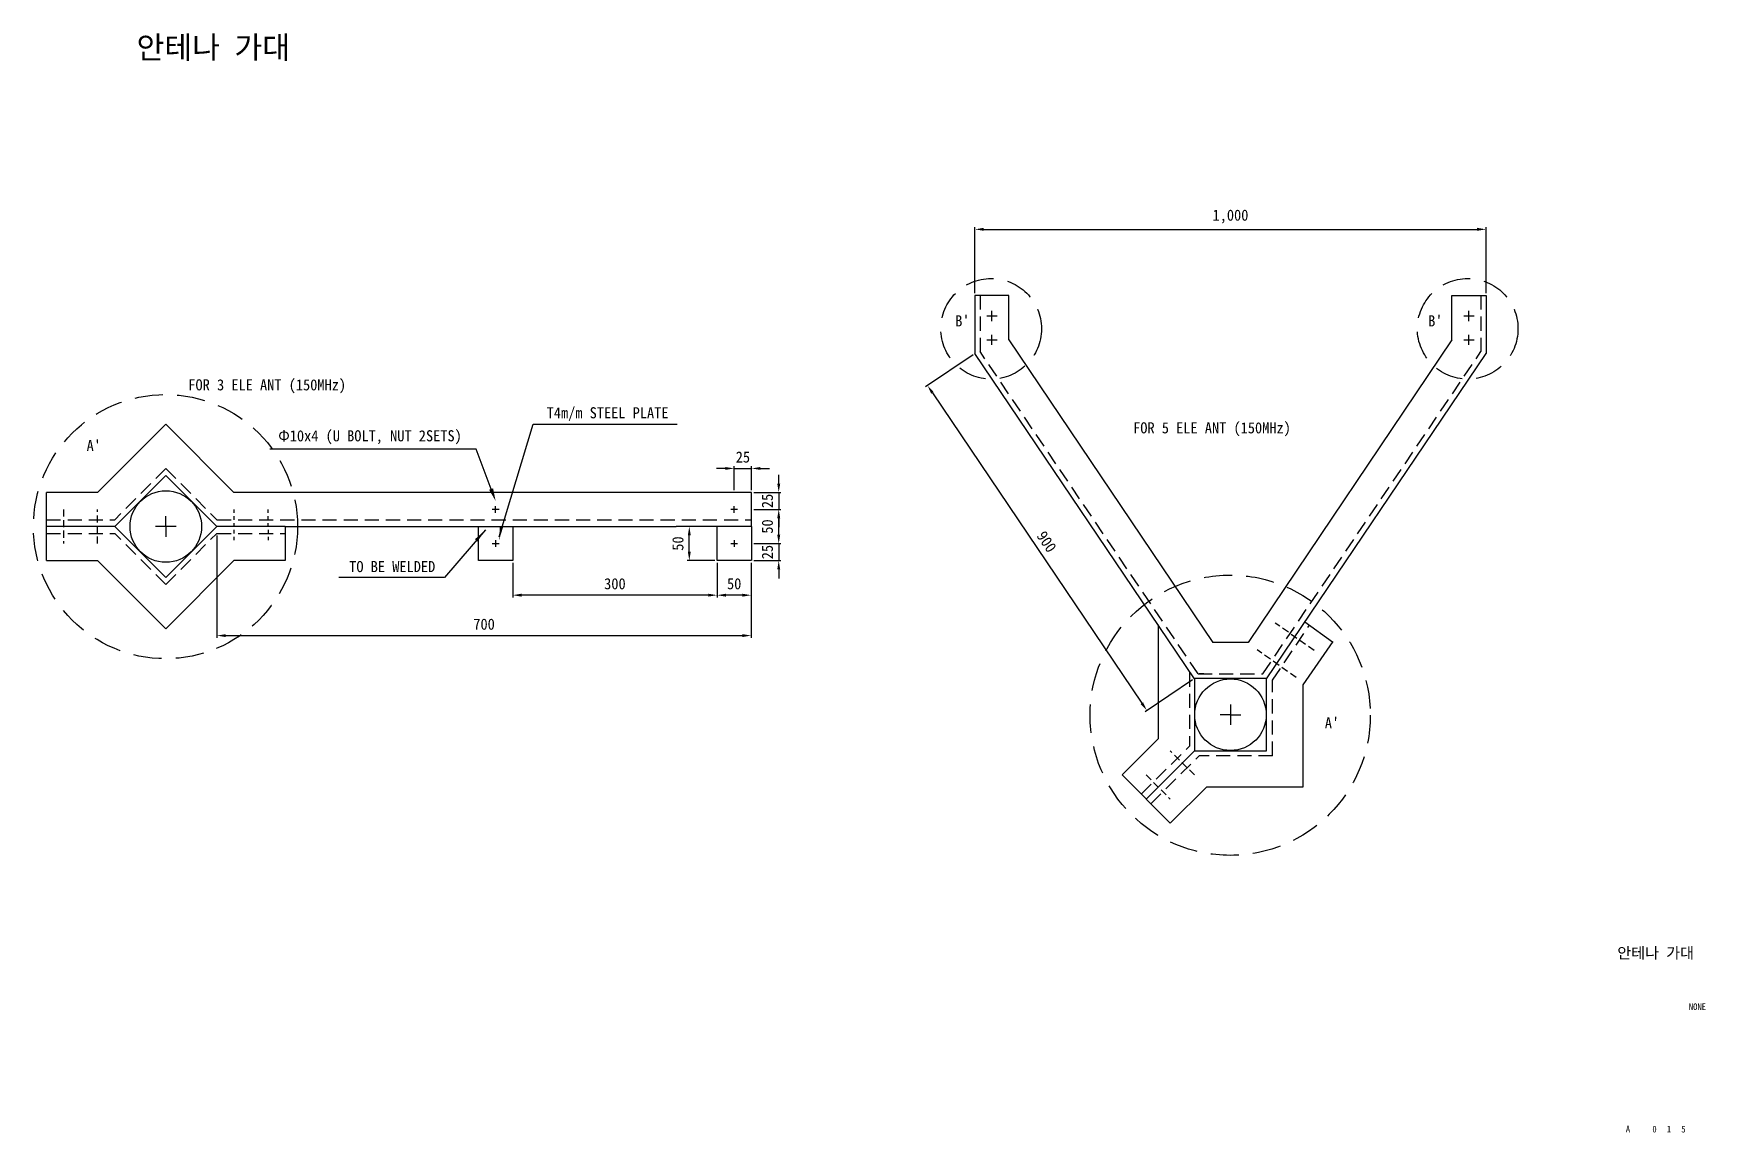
# Model space of a CAD drawing. Header units: millimetres. Extents: x 24 to 401, y 14 to 261.
import ezdxf
from ezdxf.enums import TextEntityAlignment as Align

# ---------------------------------------------------------------- set-up
doc = ezdxf.new("R2010")
doc.units = ezdxf.units.MM
doc.linetypes.add('HIDDEN', pattern=[9.525, 6.35, -3.175])
doc.layers.get('0').update_dxf_attribs({"linetype": 'CONTINUOUS'})
doc.layers.get('DEFPOINTS').update_dxf_attribs({"linetype": 'CONTINUOUS'})
for name, color, linetype in [('dim', 6, 'CONTINUOUS'), ('LINE', 7, 'CONTINUOUS'), ('txt', 7, 'CONTINUOUS')]:
    doc.layers.add(name, color=color, linetype=linetype)
doc.styles.add('style', font='')
doc.styles.add('style1', font='', dxfattribs={"height": 2.5})
doc.styles.get('style').set_extended_font_data('GulimChe')
doc.styles.get('style1').set_extended_font_data('GulimChe')
doc.dimstyles.get("Standard").update_dxf_attribs({"dimtxt": 2.5, "dimasz": 2, "dimexe": 0.5, "dimexo": 0.5, "dimgap": 1, "dimtad": 0, "dimdec": 4, "dimlfac": 100, "dimdsep": 46, "dimlunit": 6, "dimtxsty": 'style1', "dimcen": 2.5, "dimclrd": 256, "dimclre": 256, "dimadec": 0, "dimazin": 0, "dimtfac": 1, "dimtdec": 4, "dimtix": 1, "dimtmove": 0, "dimatfit": 3, "dimfxl": 1, "dimtvp": 1, "dimtolj": 1, "dimtzin": 0, "dimlwd": -1, "dimlwe": -1, "dimarcsym": 0})

# ---------------------------------------------------------------- blocks, each defined once
blk = doc.blocks.new('*D1')
at = {"layer": 'DEFPOINTS', "color": 0, "linetype": 'Continuous'}
for p in [(186.06, 163.16), (182.13, 157.75), (186.06, 157.75)]:
    blk.add_point(p, dxfattribs=at)
at = {"layer": 'dim', "linetype": 'Continuous'}
for p, q in [((180.13, 163.16), (178.13, 163.16)), ((182.13, 158.25), (182.13, 163.66)), ((182.13, 163.16), (186.06, 163.16)), ((186.06, 158.25), (186.06, 163.66)), ((188.06, 163.16), (190.06, 163.16))]:
    blk.add_line(p, q, dxfattribs=at)
for points in [[(180.13, 163.49), (180.13, 162.83), (182.13, 163.16)], [(188.06, 163.49), (188.06, 162.83), (186.06, 163.16)]]:
    blk.add_solid(points, dxfattribs=at)
at = {"layer": 'dim', "color": 0, "linetype": 'Continuous', "insert": (184.1, 165.71), "char_height": 2.5, "attachment_point": 5, "style": 'style1'}
blk.add_mtext('\\A1;25', dxfattribs=at)
blk = doc.blocks.new('*D2')
at = {"layer": 'DEFPOINTS', "color": 0, "linetype": 'Continuous'}
for p in [(186.06, 157.75), (186.06, 153.91), (192.17, 153.91)]:
    blk.add_point(p, dxfattribs=at)
at = {"layer": 'dim', "linetype": 'Continuous'}
for p, q in [((192.17, 159.75), (192.17, 161.75)), ((186.56, 157.75), (192.67, 157.75)), ((192.17, 157.75), (192.17, 153.91)), ((186.56, 153.91), (192.67, 153.91)), ((192.17, 151.91), (192.17, 149.91))]:
    blk.add_line(p, q, dxfattribs=at)
for points in [[(191.84, 159.75), (192.51, 159.75), (192.17, 157.75)], [(191.84, 151.91), (192.51, 151.91), (192.17, 153.91)]]:
    blk.add_solid(points, dxfattribs=at)
at = {"layer": 'dim', "color": 0, "linetype": 'Continuous', "insert": (189.62, 155.83), "char_height": 2.5, "attachment_point": 5, "rotation": 90, "style": 'style1'}
blk.add_mtext('\\A1;25', dxfattribs=at)
blk = doc.blocks.new('*D3')
at = {"layer": 'DEFPOINTS', "color": 0, "linetype": 'Continuous'}
for p in [(186.06, 146.23), (186.06, 142.39), (192.17, 142.39)]:
    blk.add_point(p, dxfattribs=at)
at = {"layer": 'dim', "linetype": 'Continuous'}
for p, q in [((192.17, 148.23), (192.17, 150.23)), ((186.56, 146.23), (192.67, 146.23)), ((192.17, 146.23), (192.17, 142.39)), ((186.56, 142.39), (192.67, 142.39)), ((192.17, 140.39), (192.17, 138.39))]:
    blk.add_line(p, q, dxfattribs=at)
for points in [[(191.84, 148.23), (192.51, 148.23), (192.17, 146.23)], [(191.84, 140.39), (192.51, 140.39), (192.17, 142.39)]]:
    blk.add_solid(points, dxfattribs=at)
at = {"layer": 'dim', "color": 0, "linetype": 'Continuous', "insert": (189.62, 144.31), "char_height": 2.5, "attachment_point": 5, "rotation": 90, "style": 'style1'}
blk.add_mtext('\\A1;25', dxfattribs=at)
blk = doc.blocks.new('*D4')
at = {"layer": 'DEFPOINTS', "color": 0, "linetype": 'Continuous'}
for p in [(186.06, 153.91), (192.17, 153.91), (186.06, 146.23)]:
    blk.add_point(p, dxfattribs=at)
at = {"layer": 'dim', "linetype": 'Continuous'}
for p, q in [((186.56, 153.91), (192.67, 153.91)), ((192.17, 148.23), (192.17, 151.91)), ((186.56, 146.23), (192.67, 146.23))]:
    blk.add_line(p, q, dxfattribs=at)
for points in [[(191.84, 151.91), (192.51, 151.91), (192.17, 153.91)], [(191.84, 148.23), (192.51, 148.23), (192.17, 146.23)]]:
    blk.add_solid(points, dxfattribs=at)
at = {"layer": 'dim', "color": 0, "linetype": 'Continuous', "insert": (189.62, 150.07), "char_height": 2.5, "attachment_point": 5, "rotation": 90, "style": 'style1'}
blk.add_mtext('\\A1;50', dxfattribs=at)
blk = doc.blocks.new('*D5')
at = {"layer": 'DEFPOINTS', "color": 0, "linetype": 'Continuous'}
for p in [(172.02, 150.07), (178.29, 150.07), (178.29, 142.39)]:
    blk.add_point(p, dxfattribs=at)
at = {"layer": 'dim', "linetype": 'Continuous'}
for p, q in [((177.79, 150.07), (171.52, 150.07)), ((172.02, 144.39), (172.02, 148.07)), ((177.79, 142.39), (171.52, 142.39))]:
    blk.add_line(p, q, dxfattribs=at)
for points in [[(171.69, 148.07), (172.35, 148.07), (172.02, 150.07)], [(171.69, 144.39), (172.35, 144.39), (172.02, 142.39)]]:
    blk.add_solid(points, dxfattribs=at)
at = {"layer": 'dim', "color": 0, "linetype": 'Continuous', "insert": (169.46, 146.23), "char_height": 2.5, "attachment_point": 5, "rotation": 90, "style": 'style1'}
blk.add_mtext('\\A1;50', dxfattribs=at)
blk = doc.blocks.new('*D6')
at = {"layer": 'DEFPOINTS', "color": 0, "linetype": 'Continuous'}
for p in [(178.29, 142.39), (185.97, 142.39), (178.29, 134.6)]:
    blk.add_point(p, dxfattribs=at)
at = {"layer": 'dim', "linetype": 'Continuous'}
for p, q in [((178.29, 141.89), (178.29, 134.1)), ((185.97, 141.89), (185.97, 134.1)), ((183.97, 134.6), (180.29, 134.6))]:
    blk.add_line(p, q, dxfattribs=at)
for points in [[(180.29, 134.93), (180.29, 134.27), (178.29, 134.6)], [(183.97, 134.93), (183.97, 134.27), (185.97, 134.6)]]:
    blk.add_solid(points, dxfattribs=at)
at = {"layer": 'dim', "color": 0, "linetype": 'Continuous', "insert": (182.13, 137.16), "char_height": 2.5, "attachment_point": 5, "style": 'style1'}
blk.add_mtext('\\A1;50', dxfattribs=at)
blk = doc.blocks.new('*D7')
at = {"layer": 'DEFPOINTS', "color": 0, "linetype": 'Continuous'}
for p in [(132.21, 142.39), (178.29, 142.39), (132.21, 134.6)]:
    blk.add_point(p, dxfattribs=at)
at = {"layer": 'dim', "linetype": 'Continuous'}
for p, q in [((132.21, 141.89), (132.21, 134.1)), ((178.29, 141.89), (178.29, 134.1)), ((176.29, 134.6), (134.21, 134.6))]:
    blk.add_line(p, q, dxfattribs=at)
for points in [[(134.21, 134.93), (134.21, 134.27), (132.21, 134.6)], [(176.29, 134.93), (176.29, 134.27), (178.29, 134.6)]]:
    blk.add_solid(points, dxfattribs=at)
at = {"layer": 'dim', "color": 0, "linetype": 'Continuous', "insert": (155.25, 137.16), "char_height": 2.5, "attachment_point": 5, "style": 'style1'}
blk.add_mtext('\\A1;300', dxfattribs=at)
blk = doc.blocks.new('*D8')
at = {"layer": 'DEFPOINTS', "color": 0, "linetype": 'Continuous'}
for p in [(65.55, 148.53), (185.97, 142.39), (185.97, 125.49)]:
    blk.add_point(p, dxfattribs=at)
at = {"layer": 'dim', "linetype": 'Continuous'}
for p, q in [((65.55, 148.03), (65.55, 124.99)), ((185.97, 141.89), (185.97, 124.99)), ((67.55, 125.49), (183.97, 125.49))]:
    blk.add_line(p, q, dxfattribs=at)
for points in [[(67.55, 125.82), (67.55, 125.16), (65.55, 125.49)], [(183.97, 125.82), (183.97, 125.16), (185.97, 125.49)]]:
    blk.add_solid(points, dxfattribs=at)
at = {"layer": 'dim', "color": 0, "linetype": 'Continuous', "insert": (125.76, 128.05), "char_height": 2.5, "attachment_point": 5, "style": 'style1'}
blk.add_mtext('\\A1;700', dxfattribs=at)
blk = doc.blocks.new('*D9')
at = {"layer": 'DEFPOINTS', "color": 0, "linetype": 'Continuous'}
for p in [(351.59, 217.04), (236.39, 202.13), (351.59, 202.13)]:
    blk.add_point(p, dxfattribs=at)
at = {"layer": 'dim', "linetype": 'Continuous'}
for p, q in [((236.39, 202.63), (236.39, 217.54)), ((238.39, 217.04), (349.59, 217.04)), ((351.59, 202.63), (351.59, 217.54))]:
    blk.add_line(p, q, dxfattribs=at)
for points in [[(238.39, 217.38), (238.39, 216.71), (236.39, 217.04)], [(349.59, 217.38), (349.59, 216.71), (351.59, 217.04)]]:
    blk.add_solid(points, dxfattribs=at)
at = {"layer": 'dim', "color": 0, "linetype": 'Continuous', "insert": (293.99, 219.92), "char_height": 2.5, "attachment_point": 5, "style": 'style1'}
blk.add_mtext('\\A1;1,000', dxfattribs=at)
blk = doc.blocks.new('*D10')
at = {"layer": 'DEFPOINTS', "color": 0, "linetype": 'Continuous'}
for p in [(236.39, 189.07), (285.85, 115.81), (275.16, 108.59)]:
    blk.add_point(p, dxfattribs=at)
at = {"layer": 'dim', "linetype": 'Continuous'}
for p, q in [((235.98, 188.79), (225.29, 181.57)), ((226.82, 180.19), (274.04, 110.25)), ((285.43, 115.53), (274.74, 108.31))]:
    blk.add_line(p, q, dxfattribs=at)
for points in [[(227.09, 180.38), (226.54, 180.01), (225.7, 181.85)], [(274.31, 110.43), (273.76, 110.06), (275.16, 108.59)]]:
    blk.add_solid(points, dxfattribs=at)
at = {"layer": 'dim', "color": 0, "linetype": 'Continuous', "insert": (252.55, 146.65), "char_height": 2.5, "attachment_point": 5, "rotation": 304.0221, "style": 'style1'}
blk.add_mtext('\\A1;900', dxfattribs=at)

msp = doc.modelspace()

# ---------------------------------------------------------------- linework, layer by layer
at = {"layer": 'dim', "linetype": 'Continuous'}
for p, q in [((239.0800215, 197.5184329), (241.3840215, 197.5184329)), ((240.2320215, 196.3664329), (240.2320215, 198.6704329)), ((346.6000215, 197.5184329), (348.9040215, 197.5184329)), ((347.7520215, 196.3664329), (347.7520215, 198.6704329)), ((240.2320215, 190.9904329), (240.2320215, 193.2944329)), ((347.7520215, 190.9904329), (347.7520215, 193.2944329)), ((239.0800215, 192.1424329), (241.3840215, 192.1424329)), ((346.6000215, 192.1424329), (348.9040215, 192.1424329)), ((129.1355564, 147.7619493), (136.8155564, 173.1059493)), ((136.8155564, 173.1059493), (169.2561416, 173.1059493)), ((123.9515564, 167.5379493), (77.4520522, 167.5379493)), ((127.3514811, 158.5207575), (123.9515564, 167.5379493)), ((128.3675564, 153.9059493), (128.3675564, 154.6739493)), ((182.1275564, 153.9059493), (182.1275564, 154.6739493)), ((54.0279759, 150.0659493), (54.0279759, 152.3699493)), ((128.3675564, 153.9059493), (127.5995564, 153.9059493)), ((128.3675564, 153.1379493), (128.3675564, 153.9059493)), ((129.1355564, 153.9059493), (128.3675564, 153.9059493)), ((182.1275564, 153.9059493), (181.3595564, 153.9059493)), ((182.8955564, 153.9059493), (182.1275564, 153.9059493)), ((182.1275564, 153.1379493), (182.1275564, 153.9059493)), ((54.0279759, 150.0659493), (51.7239759, 150.0659493)), ((54.0279759, 150.0659493), (54.0279759, 147.7619493)), ((56.3319759, 150.0659493), (54.0279759, 150.0659493)), ((126.0635564, 149.2979493), (116.8475564, 138.5459493)), ((128.3675564, 146.9939493), (128.3675564, 145.4579493)), ((182.1275564, 146.9939493), (182.1275564, 145.4579493)), ((127.5995564, 146.2259493), (129.1355564, 146.2259493)), ((181.3595564, 146.2259493), (182.8955564, 146.2259493)), ((116.8475564, 138.5459493), (93.0395564, 138.5459493)), ((293.9920215, 109.9664329), (293.9920215, 107.6624329)), ((293.9920215, 107.6624329), (291.6880215, 107.6624329)), ((293.9920215, 107.6624329), (293.9920215, 105.3584329)), ((293.9920215, 107.6624329), (296.2960215, 107.6624329))]:
    msp.add_line(p, q, dxfattribs=at)
for points in [[(126.0635564, 149.2979493, 0, 0.768, 0), (123.9881091, 146.9468871, 0.768, 0.768, 0)], [(129.1355564, 146.9939493, 0, 0.768, 0), (129.6956811, 150.0675192, 0.768, 0.768, 0)]]:
    msp.add_lwpolyline(points, format="xyseb", dxfattribs=at)
msp.add_solid([(127.8006158, 158.6901034), (126.9023464, 158.3514116), (128.3675564, 155.8259493)], dxfattribs=at)
at = {"layer": 'LINE', "linetype": 'Continuous'}
for p, q in [((244.0720215, 202.1264329), (236.3920215, 202.1264329)), ((236.3920215, 202.1264329), (236.3920215, 189.0704329)), ((244.0720215, 192.1424329), (244.0720215, 202.1264329)), ((343.9120215, 202.1264329), (351.5920215, 202.1264329)), ((343.9120215, 192.1424329), (343.9120215, 202.1264329)), ((351.5920215, 202.1264329), (351.5920215, 189.0704329)), ((285.869484, 115.7779387), (236.3920215, 189.0704329)), ((244.0720215, 192.1424329), (290.0416348, 123.9541731)), ((343.9120215, 192.1424329), (297.9424082, 123.9541731)), ((302.114559, 115.7779387), (351.5920215, 189.0704329)), ((54.0279759, 173.1059493), (38.6679759, 157.7459493)), ((69.3879759, 157.7459493), (54.0279759, 173.1059493)), ((54.0279759, 161.5859493), (42.5079759, 150.0659493)), ((65.5479759, 150.0659493), (54.0279759, 161.5859493)), ((38.6679759, 157.7459493), (27.1479759, 157.7459493)), ((27.1479759, 142.3859493), (27.1479759, 157.7459493)), ((186.0635564, 157.7459493), (69.3879759, 157.7459493)), ((186.0635564, 150.0659493), (186.0635564, 157.7459493)), ((69.3879759, 153.9059493), (69.3879759, 153.1379493)), ((69.3879759, 152.3699493), (69.3879759, 151.6019493)), ((69.3879759, 150.8339493), (69.3879759, 150.0659493)), ((77.0679759, 153.1379493), (77.0679759, 153.9059493)), ((77.0679759, 151.6019493), (77.0679759, 152.3699493)), ((77.0679759, 150.0659493), (77.0679759, 150.8339493)), ((42.5079759, 150.0659493), (27.1479759, 150.0659493)), ((42.5079759, 150.0659493), (54.0279759, 138.5459493)), ((54.0279759, 138.5459493), (65.5479759, 150.0659493)), ((80.9079759, 150.0659493), (65.5479759, 150.0659493)), ((69.3879759, 149.2979493), (69.3879759, 148.5299493)), ((69.3879759, 147.7619493), (69.3879759, 146.9939493)), ((77.0679759, 149.2979493), (77.0679759, 148.5299493)), ((77.0679759, 147.7619493), (77.0679759, 146.9939493)), ((80.9079759, 150.0659493), (136.0475564, 150.0659493)), ((80.9079759, 150.0659493), (80.9079759, 142.3859493)), ((124.5275564, 142.3859493), (124.5275564, 150.0659493)), ((132.2075564, 150.0659493), (132.2075564, 142.3859493)), ((136.0475564, 150.0659493), (169.0715564, 150.0659493)), ((186.0635564, 150.0659493), (169.0715564, 150.0659493)), ((178.2875564, 142.3859493), (178.2875564, 150.0659493)), ((186.0635564, 150.0659493), (186.0635564, 142.3859493)), ((27.1479759, 142.3859493), (38.6679759, 142.3859493)), ((54.0279759, 127.0259493), (38.6679759, 142.3859493)), ((69.3879759, 142.3859493), (54.0279759, 127.0259493)), ((80.9079759, 142.3859493), (69.3879759, 142.3859493)), ((132.2075564, 142.3859493), (124.5275564, 142.3859493)), ((185.9675564, 142.3859493), (178.2875564, 142.3859493)), ((310.7658369, 128.593344), (316.9830192, 124.1031568)), ((277.7002813, 127.8792312), (277.7002813, 102.2318528)), ((297.9424082, 123.9541731), (290.0416348, 123.9541731)), ((317.0320215, 124.1744329), (310.2837617, 114.3587823)), ((288.0183834, 116.894419), (286.9322674, 116.894419)), ((302.1378916, 115.808303), (285.8461514, 115.808303)), ((285.8461514, 115.808303), (285.8461514, 99.5165628)), ((302.1378916, 99.5165628), (302.1378916, 115.808303)), ((310.2837617, 114.3587823), (310.2837617, 91.3706926)), ((277.7002813, 102.2318528), (269.5544111, 94.0859827)), ((285.8461514, 99.5165628), (274.9849912, 88.6554026)), ((285.8461514, 99.5165628), (302.1378916, 99.5165628)), ((280.4155713, 83.2248225), (269.5544111, 94.0859827)), ((280.4155713, 83.2248225), (288.5614414, 91.3706926)), ((310.2837617, 91.3706926), (288.5614414, 91.3706926))]:
    msp.add_line(p, q, dxfattribs=at)
at = {"layer": 'LINE', "color": 8, "linetype": 'HIDDEN', "ltscale": 0.5}
for p, q in [((237.5440215, 202.1264329), (237.5440215, 189.5059128)), ((350.4400215, 202.1264329), (350.4400215, 189.5059128)), ((286.6852026, 116.894419), (237.5440215, 189.5059128)), ((301.2988404, 116.894419), (350.4400215, 189.5059128)), ((54.0279759, 163.1219493), (42.5079759, 151.6019493)), ((54.0279759, 163.1219493), (65.5479759, 151.6019493)), ((27.1479759, 151.6019493), (42.5079759, 151.6019493)), ((65.5479759, 151.6019493), (186.0635564, 151.6019493)), ((27.1479759, 148.5299493), (42.5079759, 148.5299493)), ((54.0279759, 137.0099493), (42.5079759, 148.5299493)), ((54.0279759, 137.0099493), (65.5479759, 148.5299493)), ((65.5479759, 148.5299493), (80.9079759, 148.5299493)), ((303.4590622, 115.4366), (311.8067322, 127.8415863)), ((284.7600354, 117.1528062), (284.7600354, 100.6026788)), ((286.6852026, 116.894419), (301.2988404, 116.894419)), ((303.4823948, 98.4304467), (303.4823948, 115.4669643)), ((273.8988752, 89.7415186), (284.7600354, 100.6026788)), ((276.0711072, 87.5692866), (286.9322674, 98.4304467)), ((303.4823948, 98.4304467), (286.9322674, 98.4304467))]:
    msp.add_line(p, q, dxfattribs=at)
at = {"layer": 'LINE', "linetype": 'HIDDEN', "ltscale": 0.25}
for p, q in [((30.9879759, 153.9059493), (30.9879759, 146.2259493)), ((38.6679759, 146.2259493), (38.6679759, 153.9059493)), ((312.8665551, 122.0953758), (304.0993255, 128.3278615)), ((308.8130534, 116.0168425), (299.9783523, 122.2972926)), ((285.8461514, 94.0859827), (280.4155713, 99.5165628)), ((274.9849912, 94.0859827), (280.4155713, 88.6554026))]:
    msp.add_line(p, q, dxfattribs=at)
at = {"layer": 'LINE', "linetype": 'HIDDEN'}
for centre, radius in [((240.053095, 194.6277072), 11.3341464), ((347.4576253, 194.6277072), 11.3341464), ((53.9607323, 150.0472234), 29.7650187), ((293.9349001, 107.540758), 31.5736936)]:
    msp.add_circle(centre, radius, dxfattribs=at)
at = {"layer": 'LINE', "linetype": 'Continuous'}
for centre in [(54.0279759, 150.0659493), (293.9920215, 107.6624329)]:
    msp.add_circle(centre, 8.064, dxfattribs=at)
msp.add_solid([(128.1559533, 156.6720326), (128.1005535, 156.656265), (128.1755564, 156.4979493)], dxfattribs=at)

# ---------------------------------------------------------------- texts
at = {"style": 'style1'}
for s, height, p in [('NONE', 1.49999995, (399.2351081, 41.8551844)), ('A', 1.4999999, (383.5821834, 14.2782363)), ('0', 1.4999999, (389.5621763, 14.2782363)), ('1', 1.4999999, (392.8239907, 14.2782363)), ('5', 1.4999999, (396.085805, 14.2782363))]:
    msp.add_text(s, height=height, dxfattribs=at).set_placement(p, align=Align.MIDDLE_CENTER)
at = {"insert": (389.821405, 53.8462636), "char_height": 2.5, "width": 34.792686198, "attachment_point": 5, "style": 'style'}
msp.add_mtext('안테나 가대', dxfattribs=at)
at = {"layer": 'dim', "linetype": 'Continuous', "style": 'style1'}
for s, p in [('T4m/m STEEL PLATE', (139.8600599, 174.4499493)), ('Φ10x4 (U BOLT, NUT 2SETS)', (79.3720522, 169.2659493)), ('TO BE WELDED', (95.368245, 139.7939493))]:
    msp.add_text(s, height=2.5, dxfattribs=at).set_placement(p)
at = {"layer": 'txt', "style": 'style1'}
msp.add_text('안테나 가대', height=5, dxfattribs=at).set_placement((47.4241861, 255.5429948))
at = {"layer": 'txt', "linetype": 'Continuous', "style": 'style1'}
for s, p in [("B'", (231.9572762, 195.1678128)), ("B'", (338.5522246, 195.1678128)), ('FOR 3 ELE ANT (150MHz)', (59.1073431, 180.7503353)), ('FOR 5 ELE ANT (150MHz)', (272.0509538, 171.0624629)), ("A'", (36.1790328, 167.0666407)), ("A'", (315.2538898, 104.5701773))]:
    msp.add_text(s, height=2.5, dxfattribs=at).set_placement(p)

# ---------------------------------------------------------------- dimensions: what is measured, and where the dimension line sits
at = {"layer": 'dim', "linetype": 'Continuous'}
for base, p1, p2, text, picture, middle in [((351.5920215, 217.0439316), (236.3920215, 202.1264329), (351.5920215, 202.1264329), '1,000', '*D9', (293.9920215, 219.916272)), ((186.0635564, 163.1583352), (182.1275564, 157.7459493), (186.0635564, 157.7459493), '25', '*D1', (184.0955564, 165.7148511)), ((185.9675564, 125.4899493), (65.5479759, 148.5299493), (185.9675564, 142.3859493), '700', '*D8', (125.7577661, 128.0531142)), ((178.2875564, 134.6007392), (185.9675564, 142.3859493), (178.2875564, 142.3859493), '50', '*D6', (182.1275564, 137.1572551))]:
    dim = msp.add_linear_dim(base=base, p1=p1, p2=p2, text=text, dimstyle='STANDARD', dxfattribs=at)
    dim.commit()
    dim.dimension.update_dxf_attribs({"geometry": picture, "text_midpoint": middle})
dim = msp.add_aligned_dim(p1=(236.3920215, 189.0704329), p2=(285.848986, 115.808303), distance=-12.9006805, text='900', dimstyle='STANDARD', dxfattribs=at)
dim.commit()
dim.dimension.update_dxf_attribs({"geometry": '*D10', "text_midpoint": (252.5470295, 146.6516846)})
for base, p1, p2, text, picture, middle in [((192.1717091, 153.9059493), (186.0635564, 157.7459493), (186.0635564, 153.9059493), '25', '*D2', (189.6151932, 155.8259493)), ((192.1717091, 153.9059493), (186.0635564, 146.2259493), (186.0635564, 153.9059493), '50', '*D4', (189.6151932, 150.0659493)), ((172.0188566, 150.0659493), (178.2875564, 142.3859493), (178.2875564, 150.0659493), '50', '*D5', (169.4623407, 146.2259493)), ((192.1717091, 142.3859493), (186.0635564, 146.2259493), (186.0635564, 142.3859493), '25', '*D3', (189.6151932, 144.3059493))]:
    dim = msp.add_linear_dim(base=base, p1=p1, p2=p2, angle=90, text=text, dimstyle='STANDARD', dxfattribs=at)
    dim.commit()
    dim.dimension.update_dxf_attribs({"geometry": picture, "text_midpoint": middle})
dim = msp.add_linear_dim(base=(132.2075564, 134.6007392), p1=(178.2875564, 142.3859493), p2=(132.2075564, 142.3859493), text='300', dimstyle='STANDARD', override={"dimtmove": 1}, dxfattribs=at)
dim.commit()
dim.dimension.update_dxf_attribs({"geometry": '*D7', "text_midpoint": (155.2475564, 137.1572551)})

doc.saveas('drawing.dxf')
